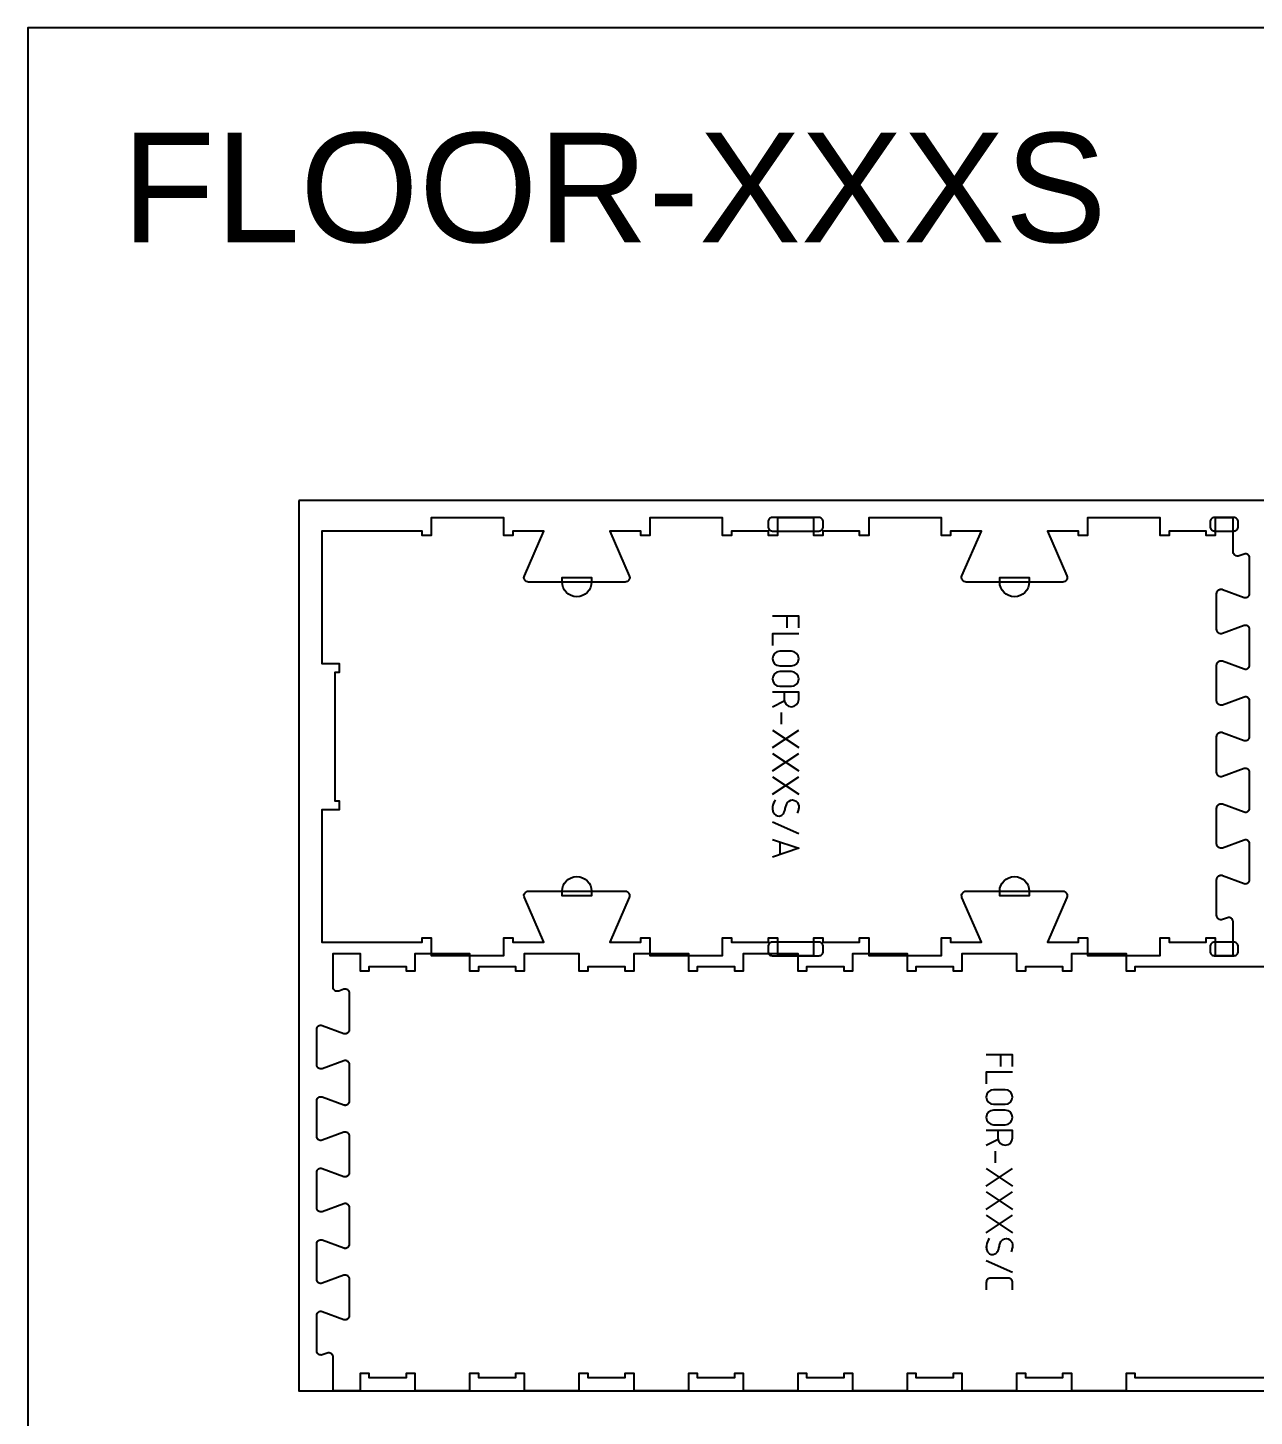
# Model space of a CAD drawing. Extents: x 0 to 12757, y 0 to 30003.
# Drawn here: x 0 to 1681, y 11961 to 13864 of the extents above; entities that cross this region are included whole.
import ezdxf

# ---------------------------------------------------------------- set-up
doc = ezdxf.new("R2010")
doc.units = 0
for name, color, linetype in [('0_SHEET_SPRUCEPLY_2440X122', 1, 'CONTINUOUS'), ('1_ANYTOOL_1MMDEEP_LABELS_S', 2, 'CONTINUOUS'), ('4_ANYTOOL_CUTTHROUGH_OUTSI', 5, 'CONTINUOUS'), ('5_ANYTOOL_HALF_MILL_9MM_IN', 70, 'CONTINUOUS'), ('DONOTCUT', 7, 'CONTINUOUS')]:
    doc.layers.add(name, color=color, linetype=linetype)
doc.styles.add('ARIAL', font='')
doc.styles.get('ARIAL').set_extended_font_data('Arial')

msp = doc.modelspace()

# ---------------------------------------------------------------- linework, layer by layer
at = {"layer": '0_SHEET_SPRUCEPLY_2440X122'}
msp.add_lwpolyline([(371.7, 13215.6), (371.7, 11995.6), (2811.7, 11995.6), (2811.7, 13215.6)], close=True, dxfattribs=at)
at = {"layer": '1_ANYTOOL_1MMDEEP_LABELS_S', "color": 2}
for points in [[(1057, 13041.2), (1057, 13057.2), (1021, 13057.2)], [(1041, 13041.2), (1041, 13057.2)], [(1057, 13033.2), (1021, 13033.2), (1021, 13017.2)], [(1021, 12933.2), (1037.2, 12941.3)], [(1033, 12925.2), (1033, 12909.2)], [(1021, 12901.2), (1057, 12877.2)], [(1021, 12877.2), (1057, 12901.2)], [(1021, 12869.2), (1057, 12845.2)], [(1021, 12845.2), (1057, 12869.2)], [(1021, 12837.2), (1057, 12813.2)], [(1021, 12813.2), (1057, 12837.2)], [(1021, 12775.2), (1057, 12759.2)], [(1021, 12751.2), (1057, 12739.2), (1021, 12727.2)], [(1031, 12747.9), (1031, 12730.6)], [(1350.1, 12440.3), (1350.1, 12456.3), (1314.1, 12456.3)], [(1334.1, 12440.3), (1334.1, 12456.3)], [(1350.1, 12432.3), (1314.1, 12432.3), (1314.1, 12416.3)], [(1314.1, 12332.3), (1330.3, 12340.4)], [(1326.1, 12324.3), (1326.1, 12308.3)], [(1314.1, 12300.3), (1350.1, 12276.3)], [(1314.1, 12276.3), (1350.1, 12300.3)], [(1314.1, 12268.3), (1350.1, 12244.3)], [(1314.1, 12244.3), (1350.1, 12268.3)], [(1314.1, 12236.3), (1350.1, 12212.3)], [(1314.1, 12212.3), (1350.1, 12236.3)], [(1314.1, 12174.3), (1350.1, 12158.3)]]:
    msp.add_lwpolyline(points, dxfattribs=at)
for points in [[(1031, 13009.2, 1), (1031, 12989.2), (1047, 12989.2, 1), (1047, 13009.2)], [(1031, 12981.2, 1), (1031, 12961.2), (1047, 12961.2, 1), (1047, 12981.2)], [(1324.1, 12408.3, 1), (1324.1, 12388.3), (1340.1, 12388.3, 1), (1340.1, 12408.3)], [(1324.1, 12380.3, 1), (1324.1, 12360.3), (1340.1, 12360.3, 1), (1340.1, 12380.3)]]:
    msp.add_lwpolyline(points, format="xyb", close=True, dxfattribs=at)
for points in [[(1037, 12953.2), (1037, 12943.2, 1), (1057, 12943.2), (1057, 12953.2), (1021, 12953.2)], [(1025, 12805.2, 0.136555), (1021.2, 12795.9, 0.071716), (1021.3, 12790.8, 0.133522), (1023.4, 12786.2, 0.344001), (1032.8, 12784.1, 0.153745), (1036.5, 12787.6, 0.071568), (1038.3, 12792.3, -0.00912), (1039.6, 12797.5, -0.090615), (1041.8, 12802.1, -0.340346), (1051.2, 12804.8, -0.284273), (1057, 12797.2, -0.092596), (1056.6, 12792.1, -0.017533), (1055, 12787.2)], [(1330.1, 12352.3), (1330.1, 12342.3, 1), (1350.1, 12342.3), (1350.1, 12352.3), (1314.1, 12352.3)], [(1318.1, 12204.3, 0.136555), (1314.3, 12195, 0.071716), (1314.4, 12189.9, 0.133522), (1316.5, 12185.3, 0.344001), (1325.9, 12183.2, 0.153745), (1329.6, 12186.7, 0.071568), (1331.5, 12191.4, -0.00912), (1332.7, 12196.6, -0.090615), (1334.9, 12201.2, -0.340346), (1344.3, 12204, -0.284273), (1350.2, 12196.3, -0.092596), (1349.7, 12191.2, -0.017533), (1348.1, 12186.3)], [(1350.1, 12134.3), (1350.1, 12144.3, 0.414214), (1344.1, 12150.3), (1320.1, 12150.3, 0.414214), (1314.1, 12144.3), (1314.1, 12134.3)]]:
    msp.add_lwpolyline(points, format="xyb", dxfattribs=at)
at = {"layer": '4_ANYTOOL_CUTTHROUGH_OUTSI', "color": 5}
msp.add_lwpolyline([(1667.7, 13142.4), (1660.9, 13139.9, -0.522088), (1652.5, 13145.8), (1652.5, 13191.9), (1628, 13191.9), (1628, 13167.9), (1615.5, 13167.9), (1615.5, 13173.9), (1565, 13173.9), (1565, 13167.9), (1552.5, 13167.9), (1552.5, 13191.9), (1453, 13191.9), (1453, 13167.9), (1440.5, 13167.9), (1440.5, 13173.9), (1398.1, 13173.9), (1424.7, 13112.7), (1424.7, 13112.7, -0.539734), (1419, 13103.9), (1286.6, 13103.9, -0.539734), (1280.8, 13112.7), (1307.4, 13173.9), (1265, 13173.9), (1265, 13167.9), (1252.5, 13167.9), (1252.5, 13191.9), (1153, 13191.9), (1153, 13167.9), (1140.5, 13167.9), (1140.5, 13173.9), (1090, 13173.9), (1090, 13167.9), (1077.5, 13167.9), (1077.5, 13191.9), (1028, 13191.9), (1028, 13167.9), (1015.5, 13167.9), (1015.5, 13173.9), (965, 13173.9), (965, 13167.9), (952.5, 13167.9), (952.5, 13191.9), (853, 13191.9), (853, 13167.9), (840.5, 13167.9), (840.5, 13173.9), (798.1, 13173.9), (824.7, 13112.7), (824.7, 13112.7, -0.539734), (819, 13103.9), (686.6, 13103.9, -0.539734), (680.8, 13112.7), (707.4, 13173.9), (665, 13173.9), (665, 13167.9), (652.5, 13167.9), (652.5, 13191.9), (553, 13191.9), (553, 13167.9), (540.5, 13167.9), (540.5, 13173.9), (403, 13173.9), (403, 12992.4), (427, 12992.4), (427, 12979.9), (421, 12979.9), (421, 12804.4), (427, 12804.4), (427, 12791.9), (403, 12791.9), (403, 12610.4), (540.5, 12610.4), (540.5, 12616.4), (553, 12616.4), (553, 12592.4), (652.5, 12592.4), (652.5, 12616.4), (665, 12616.4), (665, 12610.4), (707.4, 12610.4), (680.8, 12671.7), (680.8, 12671.7, -0.539734), (686.6, 12680.4), (819, 12680.4, -0.539734), (824.7, 12671.7), (798.1, 12610.4), (840.5, 12610.4), (840.5, 12616.4), (853, 12616.4), (853, 12592.4), (952.5, 12592.4), (952.5, 12616.4), (965, 12616.4), (965, 12610.4), (1015.5, 12610.4), (1015.5, 12616.4), (1028, 12616.4), (1028, 12592.4), (1077.5, 12592.4), (1077.5, 12616.4), (1090, 12616.4), (1090, 12610.4), (1140.5, 12610.4), (1140.5, 12616.4), (1153, 12616.4), (1153, 12592.4), (1252.5, 12592.4), (1252.5, 12616.4), (1265, 12616.4), (1265, 12610.4), (1307.4, 12610.4), (1280.8, 12671.7), (1280.8, 12671.7, -0.539734), (1286.6, 12680.4), (1419, 12680.4, -0.539734), (1424.7, 12671.7), (1398.1, 12610.4), (1440.5, 12610.4), (1440.5, 12616.4), (1453, 12616.4), (1453, 12592.4), (1552.5, 12592.4), (1552.5, 12616.4), (1565, 12616.4), (1565, 12610.4), (1615.5, 12610.4), (1615.5, 12616.4), (1628, 12616.4), (1628, 12592.4), (1652.5, 12592.4), (1652.5, 12638.6), (1652.5, 12638.6, 0.522087), (1644.8, 12644), (1638, 12641.4), (1637.9, 12641.4), (1637.9, 12641.4, -0.237079), (1632.4, 12642.4), (1632.3, 12642.5), (1632.1, 12642.6), (1632, 12642.8), (1631.9, 12642.9), (1631.7, 12643), (1631.6, 12643.1), (1631.5, 12643.3), (1631.4, 12643.4), (1631.3, 12643.5), (1631.1, 12643.7), (1631, 12643.8), (1630.9, 12644), (1630.8, 12644.1), (1630.7, 12644.3), (1630.6, 12644.5), (1630.6, 12644.6), (1630.5, 12644.8), (1630.4, 12645), (1630.3, 12645.1), (1630.3, 12645.3), (1630.2, 12645.5), (1630.2, 12645.7), (1630.1, 12645.8), (1630.1, 12646), (1630, 12646.2), (1630, 12646.4), (1630, 12646.5), (1629.9, 12646.7), (1629.9, 12646.9), (1629.9, 12647.1), (1629.9, 12647.3), (1629.9, 12647.4), (1629.9, 12695.9), (1629.9, 12696.1), (1629.9, 12696.3), (1629.9, 12696.5), (1629.9, 12696.6), (1630, 12696.8), (1630, 12697), (1630, 12697.2), (1630.1, 12697.4), (1630.1, 12697.5), (1630.2, 12697.7), (1630.2, 12697.9), (1630.3, 12698.1), (1630.3, 12698.2), (1630.4, 12698.4), (1630.5, 12698.6), (1630.6, 12698.7), (1630.6, 12698.9), (1630.7, 12699.1), (1630.8, 12699.2), (1630.9, 12699.4), (1631, 12699.5), (1631.1, 12699.7), (1631.3, 12699.8), (1631.4, 12700), (1631.5, 12700.1), (1631.6, 12700.2), (1631.7, 12700.4), (1631.9, 12700.5), (1632, 12700.6), (1632.1, 12700.7), (1632.3, 12700.8), (1632.4, 12701), (1632.6, 12701.1), (1632.7, 12701.2), (1632.9, 12701.3), (1633, 12701.3), (1633.2, 12701.4), (1633.3, 12701.5), (1633.5, 12701.6), (1633.7, 12701.7), (1633.8, 12701.7), (1634, 12701.8), (1634.2, 12701.9), (1634.3, 12701.9), (1634.5, 12702), (1634.7, 12702), (1634.9, 12702.1), (1635.1, 12702.1), (1635.2, 12702.1), (1635.4, 12702.1), (1635.6, 12702.2), (1635.8, 12702.2), (1636, 12702.2), (1636.2, 12702.2), (1636.4, 12702.2), (1636.5, 12702.2), (1636.7, 12702.2), (1636.9, 12702.1), (1637.1, 12702.1), (1637.3, 12702.1), (1637.4, 12702.1), (1637.6, 12702), (1637.8, 12702), (1637.9, 12701.9), (1638, 12701.9), (1638, 12701.9), (1667.7, 12690.9), (1667.7, 12690.9, 0.236725), (1672.8, 12691.8), (1672.9, 12691.9), (1673.1, 12692), (1673.2, 12692.1), (1673.3, 12692.2), (1673.4, 12692.4), (1673.5, 12692.5), (1673.7, 12692.6), (1673.8, 12692.7), (1673.9, 12692.9), (1674, 12693), (1674.1, 12693.1), (1674.2, 12693.3), (1674.3, 12693.4), (1674.3, 12693.6), (1674.4, 12693.7), (1674.5, 12693.9), (1674.6, 12694), (1674.7, 12694.2), (1674.7, 12694.3), (1674.8, 12694.5), (1674.8, 12694.6), (1674.9, 12694.8), (1674.9, 12695), (1675, 12695.1), (1675, 12695.3), (1675, 12695.5), (1675.1, 12695.6), (1675.1, 12695.8), (1675.1, 12695.9), (1675.1, 12696.1), (1675.1, 12696.3), (1675.1, 12696.4), (1675.1, 12744.9), (1675.1, 12745.1), (1675.1, 12745.3), (1675.1, 12745.4), (1675.1, 12745.6), (1675.1, 12745.8), (1675, 12745.9), (1675, 12746.1), (1675, 12746.2), (1674.9, 12746.4), (1674.9, 12746.6), (1674.8, 12746.7), (1674.8, 12746.9), (1674.7, 12747.1), (1674.7, 12747.2), (1674.6, 12747.4), (1674.5, 12747.5), (1674.4, 12747.7), (1674.3, 12747.8), (1674.3, 12748), (1674.2, 12748.1), (1674.1, 12748.2), (1674, 12748.4), (1673.9, 12748.5), (1673.8, 12748.6), (1673.7, 12748.8), (1673.5, 12748.9), (1673.4, 12749), (1673.3, 12749.1), (1673.2, 12749.2), (1673.1, 12749.4), (1672.9, 12749.5), (1672.8, 12749.6, 0.236725), (1667.7, 12750.4), (1638, 12739.4), (1637.9, 12739.4), (1637.9, 12739.4, -0.237079), (1632.4, 12740.4), (1632.3, 12740.5), (1632.1, 12740.6), (1632, 12740.8), (1631.9, 12740.9), (1631.7, 12741), (1631.6, 12741.1), (1631.5, 12741.3), (1631.4, 12741.4), (1631.3, 12741.5), (1631.1, 12741.7), (1631, 12741.8), (1630.9, 12742), (1630.8, 12742.1), (1630.7, 12742.3), (1630.6, 12742.5), (1630.6, 12742.6), (1630.5, 12742.8), (1630.4, 12743), (1630.3, 12743.1), (1630.3, 12743.3), (1630.2, 12743.5), (1630.2, 12743.7), (1630.1, 12743.8), (1630.1, 12744), (1630, 12744.2), (1630, 12744.4), (1630, 12744.5), (1629.9, 12744.7), (1629.9, 12744.9), (1629.9, 12745.1), (1629.9, 12745.3), (1629.9, 12745.4), (1629.9, 12793.9), (1629.9, 12794.1), (1629.9, 12794.3), (1629.9, 12794.5), (1629.9, 12794.6), (1630, 12794.8), (1630, 12795), (1630, 12795.2), (1630.1, 12795.4), (1630.1, 12795.5), (1630.2, 12795.7), (1630.2, 12795.9), (1630.3, 12796.1), (1630.3, 12796.2), (1630.4, 12796.4), (1630.5, 12796.6), (1630.6, 12796.7), (1630.6, 12796.9), (1630.7, 12797.1), (1630.8, 12797.2), (1630.9, 12797.4), (1631, 12797.5), (1631.1, 12797.7), (1631.3, 12797.8), (1631.4, 12798), (1631.5, 12798.1), (1631.6, 12798.2), (1631.7, 12798.4), (1631.9, 12798.5), (1632, 12798.6), (1632.1, 12798.7), (1632.3, 12798.8), (1632.4, 12799), (1632.6, 12799.1), (1632.7, 12799.2), (1632.9, 12799.3), (1633, 12799.3), (1633.2, 12799.4), (1633.3, 12799.5), (1633.5, 12799.6), (1633.7, 12799.7), (1633.8, 12799.7), (1634, 12799.8), (1634.2, 12799.9), (1634.3, 12799.9), (1634.5, 12800), (1634.7, 12800), (1634.9, 12800.1), (1635.1, 12800.1), (1635.2, 12800.1), (1635.4, 12800.1), (1635.6, 12800.2), (1635.8, 12800.2), (1636, 12800.2), (1636.2, 12800.2), (1636.4, 12800.2), (1636.5, 12800.2), (1636.7, 12800.2), (1636.9, 12800.1), (1637.1, 12800.1), (1637.3, 12800.1), (1637.4, 12800.1), (1637.6, 12800), (1637.8, 12800), (1637.9, 12799.9), (1638, 12799.9), (1638, 12799.9), (1667.7, 12788.9), (1667.7, 12788.9, 0.236725), (1672.8, 12789.8), (1672.9, 12789.9), (1673.1, 12790), (1673.2, 12790.1), (1673.3, 12790.2), (1673.4, 12790.4), (1673.5, 12790.5), (1673.7, 12790.6), (1673.8, 12790.7), (1673.9, 12790.9), (1674, 12791), (1674.1, 12791.1), (1674.2, 12791.3), (1674.3, 12791.4), (1674.3, 12791.6), (1674.4, 12791.7), (1674.5, 12791.9), (1674.6, 12792), (1674.7, 12792.2), (1674.7, 12792.3), (1674.8, 12792.5), (1674.8, 12792.6), (1674.9, 12792.8), (1674.9, 12793), (1675, 12793.1), (1675, 12793.3), (1675, 12793.5), (1675.1, 12793.6), (1675.1, 12793.8), (1675.1, 12793.9), (1675.1, 12794.1), (1675.1, 12794.3), (1675.1, 12794.4), (1675.1, 12842.9), (1675.1, 12843.1), (1675.1, 12843.3), (1675.1, 12843.4), (1675.1, 12843.6), (1675.1, 12843.8), (1675, 12843.9), (1675, 12844.1), (1675, 12844.2), (1674.9, 12844.4), (1674.9, 12844.6), (1674.8, 12844.7), (1674.8, 12844.9), (1674.7, 12845.1), (1674.7, 12845.2), (1674.6, 12845.4), (1674.5, 12845.5), (1674.4, 12845.7), (1674.3, 12845.8), (1674.3, 12846), (1674.2, 12846.1), (1674.1, 12846.2), (1674, 12846.4), (1673.9, 12846.5), (1673.8, 12846.6), (1673.7, 12846.8), (1673.5, 12846.9), (1673.4, 12847), (1673.3, 12847.1), (1673.2, 12847.2), (1673.1, 12847.4), (1672.9, 12847.5), (1672.8, 12847.6, 0.236725), (1667.7, 12848.4), (1638, 12837.4), (1637.9, 12837.4), (1637.9, 12837.4, -0.237079), (1632.4, 12838.4), (1632.3, 12838.5), (1632.1, 12838.6), (1632, 12838.8), (1631.9, 12838.9), (1631.7, 12839), (1631.6, 12839.1), (1631.5, 12839.3), (1631.4, 12839.4), (1631.3, 12839.5), (1631.1, 12839.7), (1631, 12839.8), (1630.9, 12840), (1630.8, 12840.1), (1630.7, 12840.3), (1630.6, 12840.5), (1630.6, 12840.6), (1630.5, 12840.8), (1630.4, 12841), (1630.3, 12841.1), (1630.3, 12841.3), (1630.2, 12841.5), (1630.2, 12841.7), (1630.1, 12841.8), (1630.1, 12842), (1630, 12842.2), (1630, 12842.4), (1630, 12842.5), (1629.9, 12842.7), (1629.9, 12842.9), (1629.9, 12843.1), (1629.9, 12843.3), (1629.9, 12843.4), (1629.9, 12891.9), (1629.9, 12892.1), (1629.9, 12892.3), (1629.9, 12892.5), (1629.9, 12892.6), (1630, 12892.8), (1630, 12893), (1630, 12893.2), (1630.1, 12893.4), (1630.1, 12893.5), (1630.2, 12893.7), (1630.2, 12893.9), (1630.3, 12894.1), (1630.3, 12894.2), (1630.4, 12894.4), (1630.5, 12894.6), (1630.6, 12894.7), (1630.6, 12894.9), (1630.7, 12895.1), (1630.8, 12895.2), (1630.9, 12895.4), (1631, 12895.5), (1631.1, 12895.7), (1631.3, 12895.8), (1631.4, 12896), (1631.5, 12896.1), (1631.6, 12896.2), (1631.7, 12896.4), (1631.9, 12896.5), (1632, 12896.6), (1632.1, 12896.7), (1632.3, 12896.8), (1632.4, 12897), (1632.6, 12897.1), (1632.7, 12897.2), (1632.9, 12897.3), (1633, 12897.3), (1633.2, 12897.4), (1633.3, 12897.5), (1633.5, 12897.6), (1633.7, 12897.7), (1633.8, 12897.7), (1634, 12897.8), (1634.2, 12897.9), (1634.3, 12897.9), (1634.5, 12898), (1634.7, 12898), (1634.9, 12898.1), (1635.1, 12898.1), (1635.2, 12898.1), (1635.4, 12898.1), (1635.6, 12898.2), (1635.8, 12898.2), (1636, 12898.2), (1636.2, 12898.2), (1636.4, 12898.2), (1636.5, 12898.2), (1636.7, 12898.2), (1636.9, 12898.1), (1637.1, 12898.1), (1637.3, 12898.1), (1637.4, 12898.1), (1637.6, 12898), (1637.8, 12898), (1637.9, 12897.9), (1638, 12897.9), (1667.7, 12886.9), (1667.7, 12886.9, 0.236725), (1672.8, 12887.8), (1672.9, 12887.9), (1673.1, 12888), (1673.2, 12888.1), (1673.3, 12888.2), (1673.4, 12888.4), (1673.5, 12888.5), (1673.7, 12888.6), (1673.8, 12888.7), (1673.9, 12888.9), (1674, 12889), (1674.1, 12889.1), (1674.2, 12889.3), (1674.3, 12889.4), (1674.3, 12889.6), (1674.4, 12889.7), (1674.5, 12889.9), (1674.6, 12890), (1674.7, 12890.2), (1674.7, 12890.3), (1674.8, 12890.5), (1674.8, 12890.6), (1674.9, 12890.8), (1674.9, 12891), (1675, 12891.1), (1675, 12891.3), (1675, 12891.5), (1675.1, 12891.6), (1675.1, 12891.8), (1675.1, 12891.9), (1675.1, 12892.1), (1675.1, 12892.3), (1675.1, 12892.4), (1675.1, 12940.9), (1675.1, 12941.1), (1675.1, 12941.3), (1675.1, 12941.4), (1675.1, 12941.6), (1675.1, 12941.8), (1675, 12941.9), (1675, 12942.1), (1675, 12942.2), (1674.9, 12942.4), (1674.9, 12942.6), (1674.8, 12942.7), (1674.8, 12942.9), (1674.7, 12943.1), (1674.7, 12943.2), (1674.6, 12943.4), (1674.5, 12943.5), (1674.4, 12943.7), (1674.3, 12943.8), (1674.3, 12944), (1674.2, 12944.1), (1674.1, 12944.2), (1674, 12944.4), (1673.9, 12944.5), (1673.8, 12944.6), (1673.7, 12944.8), (1673.5, 12944.9), (1673.4, 12945), (1673.3, 12945.1), (1673.2, 12945.2), (1673.1, 12945.4), (1672.9, 12945.5), (1672.8, 12945.6, 0.236725), (1667.7, 12946.4), (1638, 12935.4), (1637.9, 12935.4), (1637.9, 12935.4, -0.237079), (1632.4, 12936.4), (1632.3, 12936.5), (1632.1, 12936.6), (1632, 12936.8), (1631.9, 12936.9), (1631.7, 12937), (1631.6, 12937.1), (1631.5, 12937.3), (1631.4, 12937.4), (1631.3, 12937.5), (1631.1, 12937.7), (1631, 12937.8), (1630.9, 12938), (1630.8, 12938.1), (1630.7, 12938.3), (1630.6, 12938.5), (1630.6, 12938.6), (1630.5, 12938.8), (1630.4, 12939), (1630.3, 12939.1), (1630.3, 12939.3), (1630.2, 12939.5), (1630.2, 12939.7), (1630.1, 12939.8), (1630.1, 12940), (1630, 12940.2), (1630, 12940.4), (1630, 12940.5), (1629.9, 12940.7), (1629.9, 12940.9), (1629.9, 12941.1), (1629.9, 12941.3), (1629.9, 12941.4), (1629.9, 12989.9), (1629.9, 12990.1), (1629.9, 12990.3), (1629.9, 12990.5), (1629.9, 12990.6), (1630, 12990.8), (1630, 12991), (1630, 12991.2), (1630.1, 12991.4), (1630.1, 12991.5), (1630.2, 12991.7), (1630.2, 12991.9), (1630.3, 12992.1), (1630.3, 12992.2), (1630.4, 12992.4), (1630.5, 12992.6), (1630.6, 12992.7), (1630.6, 12992.9), (1630.7, 12993.1), (1630.8, 12993.2), (1630.9, 12993.4), (1631, 12993.5), (1631.1, 12993.7), (1631.3, 12993.8), (1631.4, 12994), (1631.5, 12994.1), (1631.6, 12994.2), (1631.7, 12994.4), (1631.9, 12994.5), (1632, 12994.6), (1632.1, 12994.7), (1632.3, 12994.8), (1632.4, 12995), (1632.6, 12995.1), (1632.7, 12995.2), (1632.9, 12995.3), (1633, 12995.3), (1633.2, 12995.4), (1633.3, 12995.5), (1633.5, 12995.6), (1633.7, 12995.7), (1633.8, 12995.7), (1634, 12995.8), (1634.2, 12995.9), (1634.3, 12995.9), (1634.5, 12996), (1634.7, 12996), (1634.9, 12996.1), (1635.1, 12996.1), (1635.2, 12996.1), (1635.4, 12996.1), (1635.6, 12996.2), (1635.8, 12996.2), (1636, 12996.2), (1636.2, 12996.2), (1636.4, 12996.2), (1636.5, 12996.2), (1636.7, 12996.2), (1636.9, 12996.1), (1637.1, 12996.1), (1637.3, 12996.1), (1637.4, 12996.1), (1637.6, 12996), (1637.8, 12996), (1637.9, 12995.9), (1638, 12995.9), (1667.7, 12984.9), (1667.7, 12984.9, 0.236725), (1672.8, 12985.8), (1672.9, 12985.9), (1673.1, 12986), (1673.2, 12986.1), (1673.3, 12986.2), (1673.4, 12986.4), (1673.5, 12986.5), (1673.7, 12986.6), (1673.8, 12986.7), (1673.9, 12986.9), (1674, 12987), (1674.1, 12987.1), (1674.2, 12987.3), (1674.3, 12987.4), (1674.3, 12987.6), (1674.4, 12987.7), (1674.5, 12987.9), (1674.6, 12988), (1674.7, 12988.2), (1674.7, 12988.3), (1674.8, 12988.5), (1674.8, 12988.6), (1674.9, 12988.8), (1674.9, 12989), (1675, 12989.1), (1675, 12989.3), (1675, 12989.5), (1675.1, 12989.6), (1675.1, 12989.8), (1675.1, 12989.9), (1675.1, 12990.1), (1675.1, 12990.3), (1675.1, 12990.4), (1675.1, 13038.9), (1675.1, 13039.1), (1675.1, 13039.3), (1675.1, 13039.4), (1675.1, 13039.6), (1675.1, 13039.8), (1675, 13039.9), (1675, 13040.1), (1675, 13040.2), (1674.9, 13040.4), (1674.9, 13040.6), (1674.8, 13040.7), (1674.8, 13040.9), (1674.7, 13041.1), (1674.7, 13041.2), (1674.6, 13041.4), (1674.5, 13041.5), (1674.4, 13041.7), (1674.3, 13041.8), (1674.3, 13042), (1674.2, 13042.1), (1674.1, 13042.2), (1674, 13042.4), (1673.9, 13042.5), (1673.8, 13042.6), (1673.7, 13042.8), (1673.5, 13042.9), (1673.4, 13043), (1673.3, 13043.1), (1673.2, 13043.2), (1673.1, 13043.4), (1672.9, 13043.5), (1672.8, 13043.6, 0.236725), (1667.7, 13044.4), (1638, 13033.4), (1637.9, 13033.4), (1637.9, 13033.4, -0.237079), (1632.4, 13034.4), (1632.3, 13034.5), (1632.1, 13034.6), (1632, 13034.8), (1631.9, 13034.9), (1631.7, 13035), (1631.6, 13035.1), (1631.5, 13035.3), (1631.4, 13035.4), (1631.3, 13035.5), (1631.1, 13035.7), (1631, 13035.8), (1630.9, 13036), (1630.8, 13036.1), (1630.7, 13036.3), (1630.6, 13036.5), (1630.6, 13036.6), (1630.5, 13036.8), (1630.4, 13037), (1630.3, 13037.1), (1630.3, 13037.3), (1630.2, 13037.5), (1630.2, 13037.7), (1630.1, 13037.8), (1630.1, 13038), (1630, 13038.2), (1630, 13038.4), (1630, 13038.5), (1629.9, 13038.7), (1629.9, 13038.9), (1629.9, 13039.1), (1629.9, 13039.3), (1629.9, 13039.4), (1629.9, 13087.9), (1629.9, 13088.1), (1629.9, 13088.3), (1629.9, 13088.5), (1629.9, 13088.6), (1630, 13088.8), (1630, 13089), (1630, 13089.2), (1630.1, 13089.4), (1630.1, 13089.5), (1630.2, 13089.7), (1630.2, 13089.9), (1630.3, 13090.1), (1630.3, 13090.2), (1630.4, 13090.4), (1630.5, 13090.6), (1630.6, 13090.7), (1630.6, 13090.9), (1630.7, 13091.1), (1630.8, 13091.2), (1630.9, 13091.4), (1631, 13091.5), (1631.1, 13091.7), (1631.3, 13091.8), (1631.4, 13092), (1631.5, 13092.1), (1631.6, 13092.2), (1631.7, 13092.4), (1631.9, 13092.5), (1632, 13092.6), (1632.1, 13092.7), (1632.3, 13092.8), (1632.4, 13093), (1632.6, 13093.1), (1632.7, 13093.2), (1632.9, 13093.3), (1633, 13093.3), (1633.2, 13093.4), (1633.3, 13093.5), (1633.5, 13093.6), (1633.7, 13093.7), (1633.8, 13093.7), (1634, 13093.8), (1634.2, 13093.9), (1634.3, 13093.9), (1634.5, 13094), (1634.7, 13094), (1634.9, 13094.1), (1635.1, 13094.1), (1635.2, 13094.1), (1635.4, 13094.1), (1635.6, 13094.2), (1635.8, 13094.2), (1636, 13094.2), (1636.2, 13094.2), (1636.4, 13094.2), (1636.5, 13094.2), (1636.7, 13094.2), (1636.9, 13094.1), (1637.1, 13094.1), (1637.3, 13094.1), (1637.4, 13094.1), (1637.6, 13094), (1637.8, 13094), (1637.9, 13093.9), (1638, 13093.9), (1667.7, 13082.9), (1667.7, 13082.9, 0.236725), (1672.8, 13083.8), (1672.9, 13083.9), (1673.1, 13084), (1673.2, 13084.1), (1673.3, 13084.2), (1673.4, 13084.4), (1673.5, 13084.5), (1673.7, 13084.6), (1673.8, 13084.7), (1673.9, 13084.9), (1674, 13085), (1674.1, 13085.1), (1674.2, 13085.3), (1674.3, 13085.4), (1674.3, 13085.6), (1674.4, 13085.7), (1674.5, 13085.9), (1674.6, 13086), (1674.7, 13086.2), (1674.7, 13086.3), (1674.8, 13086.5), (1674.8, 13086.6), (1674.9, 13086.8), (1674.9, 13087), (1675, 13087.1), (1675, 13087.3), (1675, 13087.5), (1675.1, 13087.6), (1675.1, 13087.8), (1675.1, 13087.9), (1675.1, 13088.1), (1675.1, 13088.3), (1675.1, 13088.4), (1675.1, 13136.9), (1675.1, 13137.1), (1675.1, 13137.3), (1675.1, 13137.4), (1675.1, 13137.6), (1675.1, 13137.8), (1675, 13137.9), (1675, 13138.1), (1675, 13138.2), (1674.9, 13138.4), (1674.9, 13138.6), (1674.8, 13138.7), (1674.8, 13138.9), (1674.7, 13139.1), (1674.7, 13139.2), (1674.6, 13139.4), (1674.5, 13139.5), (1674.4, 13139.7), (1674.3, 13139.8), (1674.3, 13140), (1674.2, 13140.1), (1674.1, 13140.2), (1674, 13140.4), (1673.9, 13140.5), (1673.8, 13140.6), (1673.7, 13140.8), (1673.5, 13140.9), (1673.4, 13141), (1673.3, 13141.1), (1673.2, 13141.2), (1673.1, 13141.4), (1672.9, 13141.5), (1672.8, 13141.6, 0.236725)], format="xyb", close=True, dxfattribs=at)
msp.add_lwpolyline([(1718.7, 12013.5), (1518.2, 12013.5), (1518.2, 12019.5), (1505.7, 12019.5), (1505.7, 11995.5), (1431.2, 11995.5), (1431.2, 12019.5), (1418.7, 12019.5), (1418.7, 12013.5), (1368.2, 12013.5), (1368.2, 12019.5), (1355.7, 12019.5), (1355.7, 11995.5), (1281.2, 11995.5), (1281.2, 12019.5), (1268.7, 12019.5), (1268.7, 12013.5), (1218.2, 12013.5), (1218.2, 12019.5), (1205.7, 12019.5), (1205.7, 11995.5), (1131.2, 11995.5), (1131.2, 12019.5), (1118.7, 12019.5), (1118.7, 12013.5), (1068.2, 12013.5), (1068.2, 12019.5), (1055.7, 12019.5), (1055.7, 11995.5), (981.2, 11995.5), (981.2, 12019.5), (968.7, 12019.5), (968.7, 12013.5), (918.2, 12013.5), (918.2, 12019.5), (905.7, 12019.5), (905.7, 11995.5), (831.2, 11995.5), (831.2, 12019.5), (818.7, 12019.5), (818.7, 12013.5), (768.2, 12013.5), (768.2, 12019.5), (755.7, 12019.5), (755.7, 11995.5), (681.2, 11995.5), (681.2, 12019.5), (668.7, 12019.5), (668.7, 12013.5), (618.2, 12013.5), (618.2, 12019.5), (605.7, 12019.5), (605.7, 11995.5), (531.2, 11995.5), (531.2, 12019.5), (518.7, 12019.5), (518.7, 12013.5), (468.2, 12013.5), (468.2, 12019.5), (455.7, 12019.5), (455.7, 11995.5), (418.7, 11995.5), (418.7, 12041.7), (418.7, 12041.7, 0.522088), (410.3, 12047.5), (403.5, 12045, -0.236725), (398.4, 12045.9), (398.3, 12046), (398.2, 12046.1), (398.1, 12046.2), (397.9, 12046.3), (397.8, 12046.5), (397.7, 12046.6), (397.6, 12046.7), (397.5, 12046.8), (397.4, 12047), (397.3, 12047.1), (397.2, 12047.2), (397.1, 12047.4), (397, 12047.5), (396.9, 12047.7), (396.8, 12047.8), (396.7, 12048), (396.7, 12048.1), (396.6, 12048.3), (396.5, 12048.4), (396.5, 12048.6), (396.4, 12048.7), (396.4, 12048.9), (396.3, 12049.1), (396.3, 12049.2), (396.2, 12049.4), (396.2, 12049.6), (396.2, 12049.7), (396.2, 12049.9), (396.1, 12050), (396.1, 12050.2), (396.1, 12050.4), (396.1, 12050.5), (396.1, 12099), (396.1, 12099.2), (396.1, 12099.4), (396.1, 12099.5), (396.2, 12099.7), (396.2, 12099.9), (396.2, 12100), (396.2, 12100.2), (396.3, 12100.3), (396.3, 12100.5), (396.4, 12100.7), (396.4, 12100.8), (396.5, 12101), (396.5, 12101.2), (396.6, 12101.3), (396.7, 12101.5), (396.7, 12101.6), (396.8, 12101.8), (396.9, 12101.9), (397, 12102.1), (397.1, 12102.2), (397.2, 12102.3), (397.3, 12102.5), (397.4, 12102.6), (397.5, 12102.8), (397.6, 12102.9), (397.7, 12103), (397.8, 12103.1), (397.9, 12103.2), (398.1, 12103.3), (398.2, 12103.5), (398.3, 12103.6), (398.4, 12103.7, -0.236725), (403.5, 12104.5), (433.3, 12093.5), (433.3, 12093.5), (433.3, 12093.5), (433.5, 12093.5), (433.6, 12093.5), (433.8, 12093.4), (434, 12093.4), (434.2, 12093.4), (434.3, 12093.3), (434.5, 12093.3), (434.7, 12093.3), (434.9, 12093.3), (435.1, 12093.3), (435.3, 12093.3), (435.4, 12093.3), (435.6, 12093.3), (435.8, 12093.3), (436, 12093.3), (436.2, 12093.4), (436.4, 12093.4), (436.5, 12093.5), (436.7, 12093.5), (436.9, 12093.5), (437.1, 12093.6), (437.2, 12093.7), (437.4, 12093.7), (437.6, 12093.8), (437.8, 12093.9), (437.9, 12094), (438.1, 12094), (438.2, 12094.1), (438.4, 12094.2), (438.5, 12094.3), (438.7, 12094.4), (438.8, 12094.5), (439, 12094.6), (439.1, 12094.7), (439.2, 12094.9), (439.4, 12095), (439.5, 12095.1), (439.6, 12095.2), (439.7, 12095.4), (439.9, 12095.5), (440, 12095.6), (440.1, 12095.8), (440.2, 12095.9), (440.3, 12096.1), (440.4, 12096.2), (440.5, 12096.4), (440.6, 12096.6), (440.7, 12096.7), (440.8, 12096.9), (440.8, 12097.1), (440.9, 12097.2), (441, 12097.4), (441, 12097.6), (441.1, 12097.8), (441.1, 12097.9), (441.2, 12098.1), (441.2, 12098.3), (441.3, 12098.5), (441.3, 12098.6), (441.3, 12098.8), (441.3, 12099), (441.3, 12099.2), (441.3, 12099.4), (441.3, 12099.5), (441.3, 12148), (441.3, 12148.2), (441.3, 12148.4), (441.3, 12148.6), (441.3, 12148.7), (441.3, 12148.9), (441.3, 12149.1), (441.2, 12149.3), (441.2, 12149.5), (441.1, 12149.6), (441.1, 12149.8), (441, 12150), (441, 12150.2), (440.9, 12150.3), (440.8, 12150.5), (440.8, 12150.7), (440.7, 12150.8), (440.6, 12151), (440.5, 12151.2), (440.4, 12151.3), (440.3, 12151.5), (440.2, 12151.6), (440.1, 12151.8), (440, 12151.9), (439.9, 12152.1), (439.7, 12152.2), (439.6, 12152.3), (439.5, 12152.5), (439.4, 12152.6), (439.2, 12152.7), (439.1, 12152.8), (439, 12152.9), (438.8, 12153.1, 0.237079), (433.3, 12154), (433.3, 12154), (403.5, 12143), (403.5, 12143, -0.236725), (398.4, 12143.9), (398.3, 12144), (398.2, 12144.1), (398.1, 12144.2), (397.9, 12144.3), (397.8, 12144.5), (397.7, 12144.6), (397.6, 12144.7), (397.5, 12144.8), (397.4, 12145), (397.3, 12145.1), (397.2, 12145.2), (397.1, 12145.4), (397, 12145.5), (396.9, 12145.7), (396.8, 12145.8), (396.7, 12146), (396.7, 12146.1), (396.6, 12146.3), (396.5, 12146.4), (396.5, 12146.6), (396.4, 12146.7), (396.4, 12146.9), (396.3, 12147.1), (396.3, 12147.2), (396.2, 12147.4), (396.2, 12147.6), (396.2, 12147.7), (396.2, 12147.9), (396.1, 12148), (396.1, 12148.2), (396.1, 12148.4), (396.1, 12148.5), (396.1, 12197), (396.1, 12197.2), (396.1, 12197.4), (396.1, 12197.5), (396.2, 12197.7), (396.2, 12197.9), (396.2, 12198), (396.2, 12198.2), (396.3, 12198.3), (396.3, 12198.5), (396.4, 12198.7), (396.4, 12198.8), (396.5, 12199), (396.5, 12199.2), (396.6, 12199.3), (396.7, 12199.5), (396.7, 12199.6), (396.8, 12199.8), (396.9, 12199.9), (397, 12200.1), (397.1, 12200.2), (397.2, 12200.3), (397.3, 12200.5), (397.4, 12200.6), (397.5, 12200.8), (397.6, 12200.9), (397.7, 12201), (397.8, 12201.1), (397.9, 12201.2), (398.1, 12201.3), (398.2, 12201.5), (398.3, 12201.6), (398.4, 12201.7, -0.236725), (403.5, 12202.5), (433.3, 12191.5), (433.3, 12191.5), (433.3, 12191.5), (433.5, 12191.5), (433.6, 12191.5), (433.8, 12191.4), (434, 12191.4), (434.2, 12191.4), (434.3, 12191.3), (434.5, 12191.3), (434.7, 12191.3), (434.9, 12191.3), (435.1, 12191.3), (435.3, 12191.3), (435.4, 12191.3), (435.6, 12191.3), (435.8, 12191.3), (436, 12191.3), (436.2, 12191.4), (436.4, 12191.4), (436.5, 12191.5), (436.7, 12191.5), (436.9, 12191.5), (437.1, 12191.6), (437.2, 12191.7), (437.4, 12191.7), (437.6, 12191.8), (437.8, 12191.9), (437.9, 12192), (438.1, 12192), (438.2, 12192.1), (438.4, 12192.2), (438.5, 12192.3), (438.7, 12192.4), (438.8, 12192.5), (439, 12192.6), (439.1, 12192.7), (439.2, 12192.9), (439.4, 12193), (439.5, 12193.1), (439.6, 12193.2), (439.7, 12193.4), (439.9, 12193.5), (440, 12193.6), (440.1, 12193.8), (440.2, 12193.9), (440.3, 12194.1), (440.4, 12194.2), (440.5, 12194.4), (440.6, 12194.6), (440.7, 12194.7), (440.8, 12194.9), (440.8, 12195.1), (440.9, 12195.2), (441, 12195.4), (441, 12195.6), (441.1, 12195.8), (441.1, 12195.9), (441.2, 12196.1), (441.2, 12196.3), (441.3, 12196.5), (441.3, 12196.6), (441.3, 12196.8), (441.3, 12197), (441.3, 12197.2), (441.3, 12197.4), (441.3, 12197.5), (441.3, 12246), (441.3, 12246.2), (441.3, 12246.4), (441.3, 12246.6), (441.3, 12246.7), (441.3, 12246.9), (441.3, 12247.1), (441.2, 12247.3), (441.2, 12247.5), (441.1, 12247.6), (441.1, 12247.8), (441, 12248), (441, 12248.2), (440.9, 12248.3), (440.8, 12248.5), (440.8, 12248.7), (440.7, 12248.8), (440.6, 12249), (440.5, 12249.2), (440.4, 12249.3), (440.3, 12249.5), (440.2, 12249.6), (440.1, 12249.8), (440, 12249.9), (439.9, 12250.1), (439.7, 12250.2), (439.6, 12250.3), (439.5, 12250.5), (439.4, 12250.6), (439.2, 12250.7), (439.1, 12250.8), (439, 12250.9), (438.8, 12251.1, 0.237079), (433.3, 12252), (433.3, 12252), (403.5, 12241), (403.5, 12241, -0.236725), (398.4, 12241.9), (398.3, 12242), (398.2, 12242.1), (398.1, 12242.2), (397.9, 12242.3), (397.8, 12242.5), (397.7, 12242.6), (397.6, 12242.7), (397.5, 12242.8), (397.4, 12243), (397.3, 12243.1), (397.2, 12243.2), (397.1, 12243.4), (397, 12243.5), (396.9, 12243.7), (396.8, 12243.8), (396.7, 12244), (396.7, 12244.1), (396.6, 12244.3), (396.5, 12244.4), (396.5, 12244.6), (396.4, 12244.7), (396.4, 12244.9), (396.3, 12245.1), (396.3, 12245.2), (396.2, 12245.4), (396.2, 12245.6), (396.2, 12245.7), (396.2, 12245.9), (396.1, 12246), (396.1, 12246.2), (396.1, 12246.4), (396.1, 12246.5), (396.1, 12295), (396.1, 12295.2), (396.1, 12295.4), (396.1, 12295.5), (396.2, 12295.7), (396.2, 12295.9), (396.2, 12296), (396.2, 12296.2), (396.3, 12296.3), (396.3, 12296.5), (396.4, 12296.7), (396.4, 12296.8), (396.5, 12297), (396.5, 12297.2), (396.6, 12297.3), (396.7, 12297.5), (396.7, 12297.6), (396.8, 12297.8), (396.9, 12297.9), (397, 12298.1), (397.1, 12298.2), (397.2, 12298.3), (397.3, 12298.5), (397.4, 12298.6), (397.5, 12298.8), (397.6, 12298.9), (397.7, 12299), (397.8, 12299.1), (397.9, 12299.2), (398.1, 12299.3), (398.2, 12299.5), (398.3, 12299.6), (398.4, 12299.7, -0.236725), (403.5, 12300.5), (433.3, 12289.5), (433.3, 12289.5), (433.3, 12289.5), (433.5, 12289.5), (433.6, 12289.5), (433.8, 12289.4), (434, 12289.4), (434.2, 12289.4), (434.3, 12289.3), (434.5, 12289.3), (434.7, 12289.3), (434.9, 12289.3), (435.1, 12289.3), (435.3, 12289.3), (435.4, 12289.3), (435.6, 12289.3), (435.8, 12289.3), (436, 12289.3), (436.2, 12289.4), (436.4, 12289.4), (436.5, 12289.5), (436.7, 12289.5), (436.9, 12289.5), (437.1, 12289.6), (437.2, 12289.7), (437.4, 12289.7), (437.6, 12289.8), (437.8, 12289.9), (437.9, 12290), (438.1, 12290), (438.2, 12290.1), (438.4, 12290.2), (438.5, 12290.3), (438.7, 12290.4), (438.8, 12290.5), (439, 12290.6), (439.1, 12290.7), (439.2, 12290.9), (439.4, 12291), (439.5, 12291.1), (439.6, 12291.2), (439.7, 12291.4), (439.9, 12291.5), (440, 12291.6), (440.1, 12291.8), (440.2, 12291.9), (440.3, 12292.1), (440.4, 12292.2), (440.5, 12292.4), (440.6, 12292.6), (440.7, 12292.7), (440.8, 12292.9), (440.8, 12293.1), (440.9, 12293.2), (441, 12293.4), (441, 12293.6), (441.1, 12293.8), (441.1, 12293.9), (441.2, 12294.1), (441.2, 12294.3), (441.3, 12294.5), (441.3, 12294.6), (441.3, 12294.8), (441.3, 12295), (441.3, 12295.2), (441.3, 12295.4), (441.3, 12295.5), (441.3, 12344), (441.3, 12344.2), (441.3, 12344.4), (441.3, 12344.6), (441.3, 12344.7), (441.3, 12344.9), (441.3, 12345.1), (441.2, 12345.3), (441.2, 12345.5), (441.1, 12345.6), (441.1, 12345.8), (441, 12346), (441, 12346.2), (440.9, 12346.3), (440.8, 12346.5), (440.8, 12346.7), (440.7, 12346.8), (440.6, 12347), (440.5, 12347.2), (440.4, 12347.3), (440.3, 12347.5), (440.2, 12347.6), (440.1, 12347.8), (440, 12347.9), (439.9, 12348.1), (439.7, 12348.2), (439.6, 12348.3), (439.5, 12348.5), (439.4, 12348.6), (439.2, 12348.7), (439.1, 12348.8), (439, 12348.9), (438.8, 12349.1, 0.237079), (433.3, 12350), (433.3, 12350), (403.5, 12339), (403.5, 12339, -0.236725), (398.4, 12339.9), (398.3, 12340), (398.2, 12340.1), (398.1, 12340.2), (397.9, 12340.3), (397.8, 12340.5), (397.7, 12340.6), (397.6, 12340.7), (397.5, 12340.8), (397.4, 12341), (397.3, 12341.1), (397.2, 12341.2), (397.1, 12341.4), (397, 12341.5), (396.9, 12341.7), (396.8, 12341.8), (396.7, 12342), (396.7, 12342.1), (396.6, 12342.3), (396.5, 12342.4), (396.5, 12342.6), (396.4, 12342.7), (396.4, 12342.9), (396.3, 12343.1), (396.3, 12343.2), (396.2, 12343.4), (396.2, 12343.6), (396.2, 12343.7), (396.2, 12343.9), (396.1, 12344), (396.1, 12344.2), (396.1, 12344.4), (396.1, 12344.5), (396.1, 12393), (396.1, 12393.2), (396.1, 12393.4), (396.1, 12393.5), (396.2, 12393.7), (396.2, 12393.9), (396.2, 12394), (396.2, 12394.2), (396.3, 12394.3), (396.3, 12394.5), (396.4, 12394.7), (396.4, 12394.8), (396.5, 12395), (396.5, 12395.2), (396.6, 12395.3), (396.7, 12395.5), (396.7, 12395.6), (396.8, 12395.8), (396.9, 12395.9), (397, 12396.1), (397.1, 12396.2), (397.2, 12396.3), (397.3, 12396.5), (397.4, 12396.6), (397.5, 12396.8), (397.6, 12396.9), (397.7, 12397), (397.8, 12397.1), (397.9, 12397.2), (398.1, 12397.3), (398.2, 12397.5), (398.3, 12397.6), (398.4, 12397.7, -0.236725), (403.5, 12398.5), (433.3, 12387.5), (433.3, 12387.5), (433.3, 12387.5), (433.5, 12387.5), (433.6, 12387.5), (433.8, 12387.4), (434, 12387.4), (434.2, 12387.4), (434.3, 12387.3), (434.5, 12387.3), (434.7, 12387.3), (434.9, 12387.3), (435.1, 12387.3), (435.3, 12387.3), (435.4, 12387.3), (435.6, 12387.3), (435.8, 12387.3), (436, 12387.3), (436.2, 12387.4), (436.4, 12387.4), (436.5, 12387.5), (436.7, 12387.5), (436.9, 12387.5), (437.1, 12387.6), (437.2, 12387.7), (437.4, 12387.7), (437.6, 12387.8), (437.8, 12387.9), (437.9, 12388), (438.1, 12388), (438.2, 12388.1), (438.4, 12388.2), (438.5, 12388.3), (438.7, 12388.4), (438.8, 12388.5), (439, 12388.6), (439.1, 12388.7), (439.2, 12388.9), (439.4, 12389), (439.5, 12389.1), (439.6, 12389.2), (439.7, 12389.4), (439.9, 12389.5), (440, 12389.6), (440.1, 12389.8), (440.2, 12389.9), (440.3, 12390.1), (440.4, 12390.2), (440.5, 12390.4), (440.6, 12390.6), (440.7, 12390.7), (440.8, 12390.9), (440.8, 12391.1), (440.9, 12391.2), (441, 12391.4), (441, 12391.6), (441.1, 12391.8), (441.1, 12391.9), (441.2, 12392.1), (441.2, 12392.3), (441.3, 12392.5), (441.3, 12392.6), (441.3, 12392.8), (441.3, 12393), (441.3, 12393.2), (441.3, 12393.4), (441.3, 12393.5), (441.3, 12442), (441.3, 12442.2), (441.3, 12442.4), (441.3, 12442.6), (441.3, 12442.7), (441.3, 12442.9), (441.3, 12443.1), (441.2, 12443.3), (441.2, 12443.5), (441.1, 12443.6), (441.1, 12443.8), (441, 12444), (441, 12444.2), (440.9, 12444.3), (440.8, 12444.5), (440.8, 12444.7), (440.7, 12444.8), (440.6, 12445), (440.5, 12445.2), (440.4, 12445.3), (440.3, 12445.5), (440.2, 12445.6), (440.1, 12445.8), (440, 12445.9), (439.9, 12446.1), (439.7, 12446.2), (439.6, 12446.3), (439.5, 12446.5), (439.4, 12446.6), (439.2, 12446.7), (439.1, 12446.8), (439, 12446.9), (438.8, 12447.1, 0.237079), (433.3, 12448), (433.3, 12448), (403.5, 12437), (403.5, 12437, -0.236725), (398.4, 12437.9), (398.3, 12438), (398.2, 12438.1), (398.1, 12438.2), (397.9, 12438.3), (397.8, 12438.5), (397.7, 12438.6), (397.6, 12438.7), (397.5, 12438.8), (397.4, 12439), (397.3, 12439.1), (397.2, 12439.2), (397.1, 12439.4), (397, 12439.5), (396.9, 12439.7), (396.8, 12439.8), (396.7, 12440), (396.7, 12440.1), (396.6, 12440.3), (396.5, 12440.4), (396.5, 12440.6), (396.4, 12440.7), (396.4, 12440.9), (396.3, 12441.1), (396.3, 12441.2), (396.2, 12441.4), (396.2, 12441.6), (396.2, 12441.7), (396.2, 12441.9), (396.1, 12442), (396.1, 12442.2), (396.1, 12442.4), (396.1, 12442.5), (396.1, 12491), (396.1, 12491.2), (396.1, 12491.4), (396.1, 12491.5), (396.2, 12491.7), (396.2, 12491.9), (396.2, 12492), (396.2, 12492.2), (396.3, 12492.3), (396.3, 12492.5), (396.4, 12492.7), (396.4, 12492.8), (396.5, 12493), (396.5, 12493.2), (396.6, 12493.3), (396.7, 12493.5), (396.7, 12493.6), (396.8, 12493.8), (396.9, 12493.9), (397, 12494.1), (397.1, 12494.2), (397.2, 12494.3), (397.3, 12494.5), (397.4, 12494.6), (397.5, 12494.8), (397.6, 12494.9), (397.7, 12495), (397.8, 12495.1), (397.9, 12495.2), (398.1, 12495.3), (398.2, 12495.5), (398.3, 12495.6), (398.4, 12495.7, -0.236725), (403.5, 12496.5), (433.3, 12485.5), (433.3, 12485.5), (433.3, 12485.5), (433.5, 12485.5), (433.6, 12485.5), (433.8, 12485.4), (434, 12485.4), (434.2, 12485.4), (434.3, 12485.3), (434.5, 12485.3), (434.7, 12485.3), (434.9, 12485.3), (435.1, 12485.3), (435.3, 12485.3), (435.4, 12485.3), (435.6, 12485.3), (435.8, 12485.3), (436, 12485.3), (436.2, 12485.4), (436.4, 12485.4), (436.5, 12485.5), (436.7, 12485.5), (436.9, 12485.5), (437.1, 12485.6), (437.2, 12485.7), (437.4, 12485.7), (437.6, 12485.8), (437.8, 12485.9), (437.9, 12486), (438.1, 12486), (438.2, 12486.1), (438.4, 12486.2), (438.5, 12486.3), (438.7, 12486.4), (438.8, 12486.5), (439, 12486.6), (439.1, 12486.7), (439.2, 12486.9), (439.4, 12487), (439.5, 12487.1), (439.6, 12487.2), (439.7, 12487.4), (439.9, 12487.5), (440, 12487.6), (440.1, 12487.8), (440.2, 12487.9), (440.3, 12488.1), (440.4, 12488.2), (440.5, 12488.4), (440.6, 12488.6), (440.7, 12488.7), (440.8, 12488.9), (440.8, 12489.1), (440.9, 12489.2), (441, 12489.4), (441, 12489.6), (441.1, 12489.8), (441.1, 12489.9), (441.2, 12490.1), (441.2, 12490.3), (441.3, 12490.5), (441.3, 12490.6), (441.3, 12490.8), (441.3, 12491), (441.3, 12491.2), (441.3, 12491.4), (441.3, 12491.5), (441.3, 12540), (441.3, 12540.2), (441.3, 12540.4), (441.3, 12540.6), (441.3, 12540.7), (441.3, 12540.9), (441.3, 12541.1), (441.2, 12541.3), (441.2, 12541.5), (441.1, 12541.6), (441.1, 12541.8), (441, 12542), (441, 12542.2), (440.9, 12542.3), (440.8, 12542.5), (440.8, 12542.7), (440.7, 12542.8), (440.6, 12543), (440.5, 12543.2), (440.4, 12543.3), (440.3, 12543.5), (440.2, 12543.6), (440.1, 12543.8), (440, 12543.9), (439.9, 12544.1), (439.7, 12544.2), (439.6, 12544.3), (439.5, 12544.5), (439.4, 12544.6), (439.2, 12544.7), (439.1, 12544.8), (439, 12544.9), (438.8, 12545.1, 0.237079), (433.3, 12546), (433.3, 12546), (426.5, 12543.5), (426.5, 12543.5, -0.522087), (418.7, 12548.9), (418.7, 12595), (455.7, 12595), (455.7, 12571), (468.2, 12571), (468.2, 12577), (518.7, 12577), (518.7, 12571), (531.2, 12571), (531.2, 12595), (605.7, 12595), (605.7, 12571), (618.2, 12571), (618.2, 12577), (668.7, 12577), (668.7, 12571), (681.2, 12571), (681.2, 12595), (755.7, 12595), (755.7, 12571), (768.2, 12571), (768.2, 12577), (818.7, 12577), (818.7, 12571), (831.2, 12571), (831.2, 12595), (905.7, 12595), (905.7, 12571), (918.2, 12571), (918.2, 12577), (968.7, 12577), (968.7, 12571), (981.2, 12571), (981.2, 12595), (1055.7, 12595), (1055.7, 12571), (1068.2, 12571), (1068.2, 12577), (1118.7, 12577), (1118.7, 12571), (1131.2, 12571), (1131.2, 12595), (1205.7, 12595), (1205.7, 12571), (1218.2, 12571), (1218.2, 12577), (1268.7, 12577), (1268.7, 12571), (1281.2, 12571), (1281.2, 12595), (1355.7, 12595), (1355.7, 12571), (1368.2, 12571), (1368.2, 12577), (1418.7, 12577), (1418.7, 12571), (1431.2, 12571), (1431.2, 12595), (1505.7, 12595), (1505.7, 12571), (1518.2, 12571), (1518.2, 12577), (1718.7, 12577)], format="xyb", dxfattribs=at)
at = {"layer": '5_ANYTOOL_HALF_MILL_9MM_IN', "color": 3}
for points in [[(1020.9, 13192.4, 0.414214), (1014.9, 13186.4), (1014.9, 13179.9, 0.414214), (1020.9, 13173.9), (1084.6, 13173.9, 0.414214), (1090.6, 13179.9), (1090.6, 13186.4, 0.414214), (1084.6, 13192.4)], [(1627.1, 13192.4, 0.414214), (1621.1, 13186.4), (1621.1, 13179.9, 0.414214), (1627.1, 13173.9), (1653.4, 13173.9, 0.414214), (1659.4, 13179.9), (1659.4, 13186.4, 0.414214), (1653.4, 13192.4)], [(773, 13104.2, -1), (732.5, 13104.2), (732.5, 13104.4), (732.5, 13110.4), (773, 13110.4), (773, 13104.4), (773, 13104.2)], [(1373, 13104.2, -1), (1332.5, 13104.2), (1332.5, 13104.4), (1332.5, 13110.4), (1373, 13110.4), (1373, 13104.4), (1373, 13104.2)], [(732.5, 12680.2, -1), (773, 12680.2), (773, 12679.9), (773, 12673.9), (732.5, 12673.9), (732.5, 12679.9), (732.5, 12680.2)], [(1332.5, 12680.2, -1), (1373, 12680.2), (1373, 12679.9), (1373, 12673.9), (1332.5, 12673.9), (1332.5, 12679.9), (1332.5, 12680.2)], [(1020.9, 12610.4, 0.414214), (1014.9, 12604.4), (1014.9, 12597.9, 0.414214), (1020.9, 12591.9), (1084.6, 12591.9, 0.414214), (1090.6, 12597.9), (1090.6, 12604.4, 0.414214), (1084.6, 12610.4)], [(1627.1, 12610.4, 0.414214), (1621.1, 12604.4), (1621.1, 12597.9, 0.414214), (1627.1, 12591.9), (1653.4, 12591.9, 0.414214), (1659.4, 12597.9), (1659.4, 12604.4, 0.414214), (1653.4, 12610.4)]]:
    msp.add_lwpolyline(points, format="xyb", close=True, dxfattribs=at)
at = {"layer": 'DONOTCUT'}
msp.add_lwpolyline([(0, 0), (3183.4, 0), (3183.4, 13863.5), (0, 13863.5)], close=True, dxfattribs=at)

# ---------------------------------------------------------------- texts
at = {"layer": 'DONOTCUT', "insert": (128.7, 13719.6, 0), "char_height": 150, "width": 2969.022, "attachment_point": 1, "style": 'ARIAL'}
msp.add_mtext('FLOOR-XXXS', dxfattribs=at)

doc.saveas('drawing.dxf')
